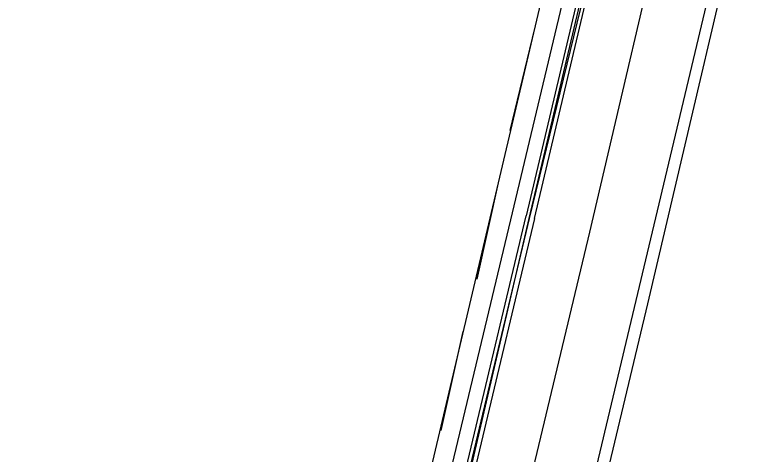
# Model space of a CAD drawing. Header units: feet. Extents: x -84 to 198, y -22 to 181.
# Drawn here: x 100.95 to 104.487, y 27.258 to 29.391 of the extents above; entities that cross this region are included whole.
import ezdxf

# ---------------------------------------------------------------- set-up
doc = ezdxf.new("R2010")
doc.units = ezdxf.units.FT
doc.layers.add('A-LINEA', color=7, linetype='CONTINUOUS')

msp = doc.modelspace()

# ---------------------------------------------------------------- linework, layer by layer
at = {"layer": 'A-LINEA'}
for p, q in [((103.68, 30.2311), (101.76, 22.0844)), ((104.44, 30.0444), (102.5067, 21.9111)), ((103.36, 28.4311), (103.7467, 30.0578)), ((103.4667, 29.3244), (103.3467, 28.8311)), ((103.2933, 28.5911), (103.1867, 28.1111)), ((103.12, 27.8578), (103.0133, 27.3778))]:
    msp.add_line(p, q, dxfattribs=at)
for points in [[(104.5733, 30.3778), (104.0133, 27.9911), (103.44, 25.5911), (102.8667, 23.1778), (102.2933, 20.7511), (101.84, 20.8578), (101.3867, 20.9644), (100.9467, 21.0711), (100.52, 21.1778), (100.1067, 21.2711), (99.6933, 21.3644), (99.3067, 21.4578), (98.92, 21.5511), (98.56, 21.6311), (98.2, 21.7244), (97.8533, 21.8044), (97.52, 21.8844), (97.2, 21.9511), (96.8933, 22.0311), (96.6, 22.0978), (96.3067, 22.1644), (96.04, 22.2311)], [(104.1467, 30.1111), (103.7333, 28.3378), (103.2133, 26.1644)], [(103.4667, 28.4044), (103.8667, 30.0978), (103.8533, 30.0978), (103.44, 28.4044), (103.84, 30.0978), (103.84, 30.1111), (103.8267, 30.1111), (103.4267, 28.4178)], [(102.8667, 26.2444), (102.8667, 26.2444), (102.84, 26.2578), (103.36, 28.4311)], [(103.4667, 28.4044), (102.9333, 26.1644), (102.92, 26.1644), (103.44, 28.4044), (102.9067, 26.1644), (102.8933, 26.1644), (102.8933, 26.1778), (103.4267, 28.4178)]]:
    msp.add_lwpolyline(points, dxfattribs=at)

doc.saveas('drawing.dxf')
